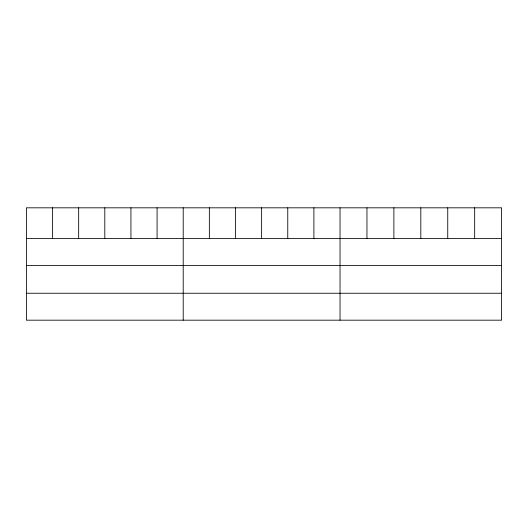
<?xml version="1.0" encoding="UTF-8"?>
<svg xmlns="http://www.w3.org/2000/svg" width="528" height="528" viewBox="0 0 528 528"><rect width="100%" height="100%" fill="white"/><g stroke="black" fill="none" stroke-linecap="round" stroke-linejoin="round"><path stroke-width="0.79" d="M501.6 265.511L501.6 207.821L26.4 207.821L26.4 320.179L501.6 320.179L501.6 265.511L26.4 265.511M26.4 238.59L501.6 238.59M26.4 293.251L501.6 293.251M474.672 207.821L474.672 238.59M447.744 207.821L447.744 238.59M420.816 207.821L420.816 238.59M393.888 207.821L393.888 238.59M366.96 207.821L366.96 238.59M340.032 207.821L340.032 320.179M313.896 207.821L313.896 238.59M287.76 207.821L287.76 238.59M261.624 207.821L261.624 238.59M235.488 207.821L235.488 238.59M209.352 207.821L209.352 238.59M183.216 207.821L183.216 320.179M157.08 207.821L157.08 238.59M130.944 207.821L130.944 238.59M104.808 207.821L104.808 238.59M78.672 207.821L78.672 238.59M52.536 207.821L52.536 238.59"/></g></svg>
